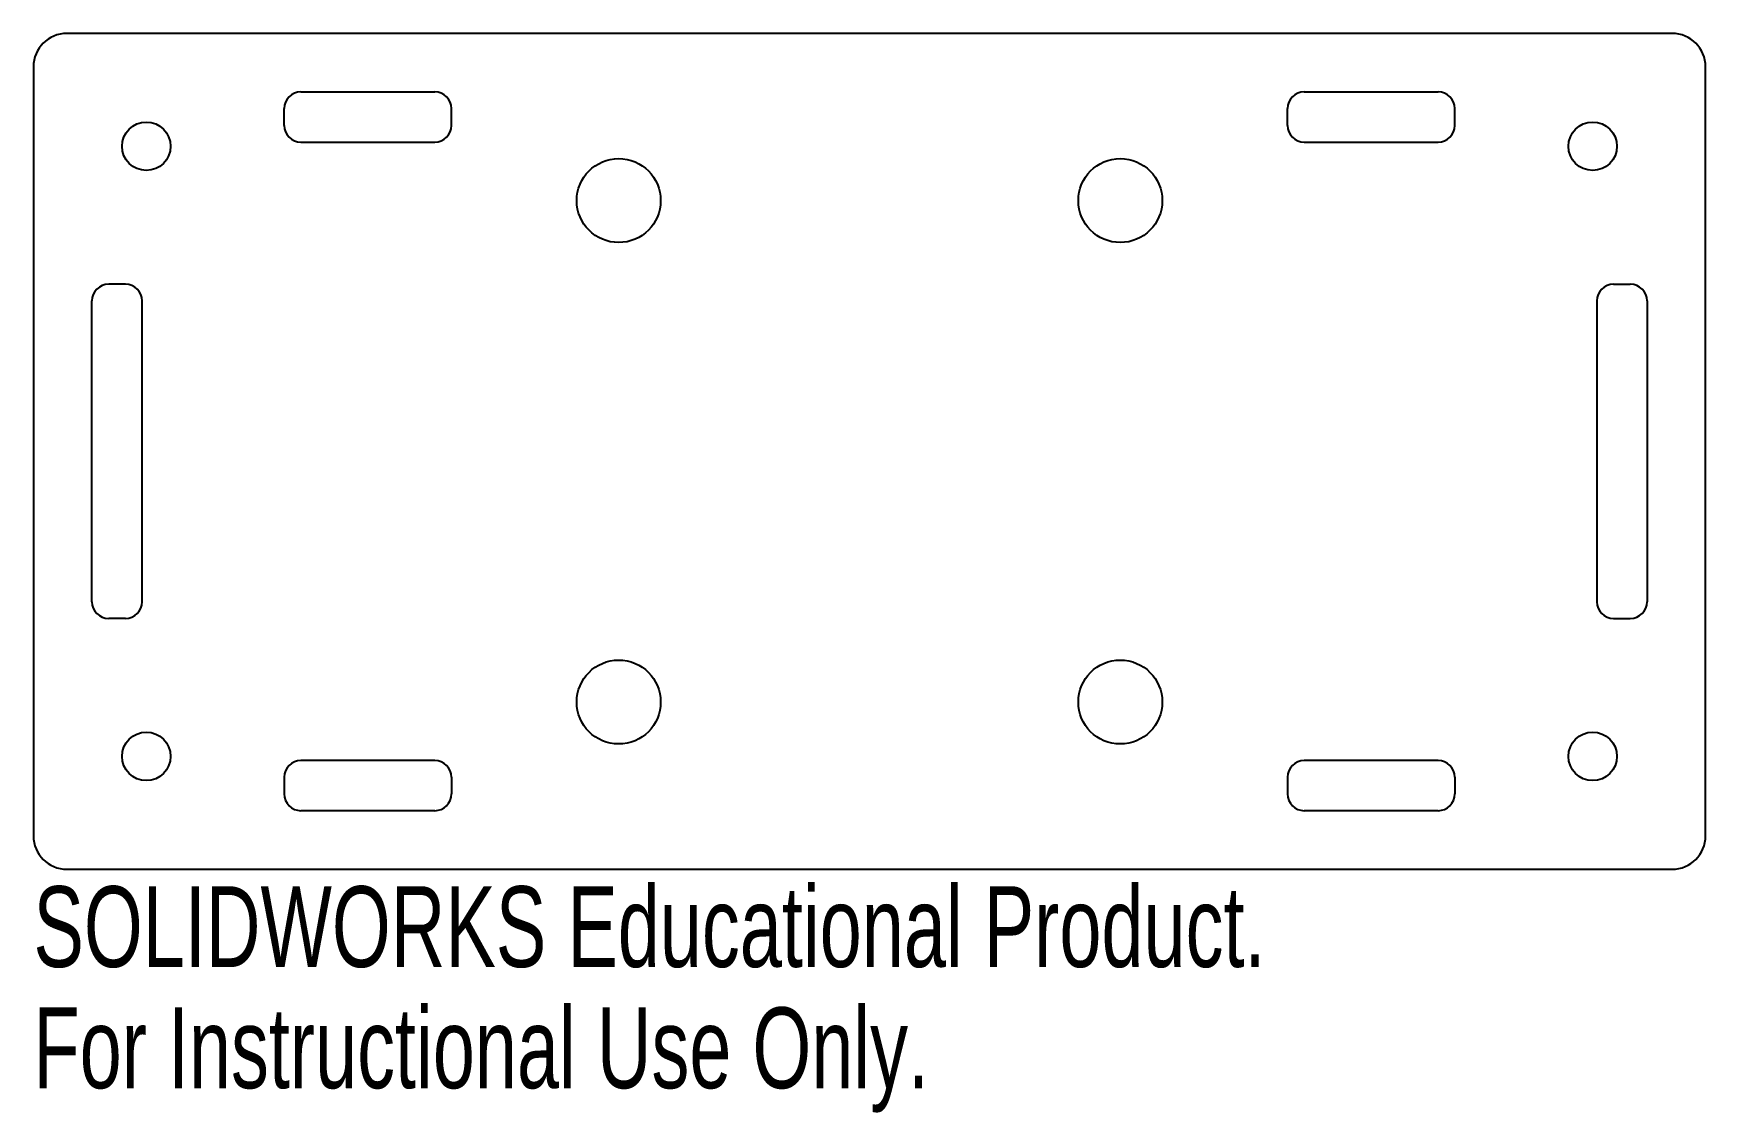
# Model space of a CAD drawing. Header units: millimetres. Extents: x -50 to 50, y -40 to 25.
import ezdxf

# ---------------------------------------------------------------- set-up
doc = ezdxf.new("R2010")
doc.units = ezdxf.units.MM
doc.styles.add('SLDTEXTSTYLE0', font='TXT', dxfattribs={"width": 0.7})

msp = doc.modelspace()

# ---------------------------------------------------------------- linework, layer by layer
at = {"color": 7, "linetype": 'Continuous', "lineweight": 25}
for p, q in [((48, 25), (-48, 25)), ((-50, 23), (-50, -23)), ((50, -23), (50, 23)), ((-34, 21.5), (-26, 21.5)), ((26, 21.5), (34, 21.5)), ((-35, 19.5), (-35, 20.5)), ((-25, 19.5), (-25, 20.5)), ((25, 19.5), (25, 20.5)), ((35, 19.5), (35, 20.5)), ((-34, 18.5), (-26, 18.5)), ((26, 18.5), (34, 18.5)), ((-44.5, 10), (-45.5, 10)), ((44.5, 10), (45.5, 10)), ((-46.5, -9), (-46.5, 9)), ((-43.5, -9), (-43.5, 9)), ((43.5, 9), (43.5, -9)), ((46.5, 9), (46.5, -9)), ((-44.5, -10), (-45.5, -10)), ((44.5, -10), (45.5, -10)), ((-26, -18.5), (-34, -18.5)), ((34, -18.5), (26, -18.5)), ((-35, -19.5), (-35, -20.5)), ((-25, -19.5), (-25, -20.5)), ((25, -19.5), (25, -20.5)), ((35, -19.5), (35, -20.5)), ((-26, -21.5), (-34, -21.5)), ((34, -21.5), (26, -21.5)), ((-48, -25), (48, -25))]:
    msp.add_line(p, q, dxfattribs=at)
for centre, radius in [((-43.25, 18.25), 1.45), ((43.25, 18.25), 1.45), ((-15, 15), 2.51), ((15, 15), 2.51), ((-15, -15), 2.51), ((15, -15), 2.51), ((-43.25, -18.25), 1.45), ((43.25, -18.25), 1.45)]:
    msp.add_circle(centre, radius, dxfattribs=at)
for centre, radius, start, end in [((-48, 23), 2, 90, 180), ((48, 23), 2, 0, 90), ((-34, 20.5), 1, 90, 180), ((-26, 20.5), 1, 0, 90), ((26, 20.5), 1, 90, 180), ((34, 20.5), 1, 0, 90), ((-34, 19.5), 1, 180, 270), ((-26, 19.5), 1, 270, 0), ((26, 19.5), 1, 180, 270), ((34, 19.5), 1, 270, 0), ((-45.5, 9), 1, 90, 180), ((-44.5, 9), 1, 0, 90), ((44.5, 9), 1, 90, 180), ((45.5, 9), 1, 0, 90), ((-45.5, -9), 1, 180, 270), ((-44.5, -9), 1, 270, 0), ((44.5, -9), 1, 180, 270), ((45.5, -9), 1, 270, 0), ((-34, -19.5), 1, 90, 180), ((-26, -19.5), 1, 0, 90), ((26, -19.5), 1, 90, 180), ((34, -19.5), 1, 0, 90), ((-34, -20.5), 1, 180, 270), ((-26, -20.5), 1, 270, 0), ((26, -20.5), 1, 180, 270), ((34, -20.5), 1, 270, 0), ((-48, -23), 2, 180, 270), ((48, -23), 2, 270, 0)]:
    msp.add_arc(centre, radius, start, end, dxfattribs=at)

# ---------------------------------------------------------------- texts
at = {"color": 7, "linetype": 'Continuous', "char_height": 4.8336, "attachment_point": 1, "style": 'SLDTEXTSTYLE0'}
for s, insert in [('SOLIDWORKS Educational Product.', (-50, -26.02)), ('For Instructional Use Only.', (-50, -33.27))]:
    msp.add_mtext(s, dxfattribs=dict(at, insert=insert))

doc.saveas('drawing.dxf')
